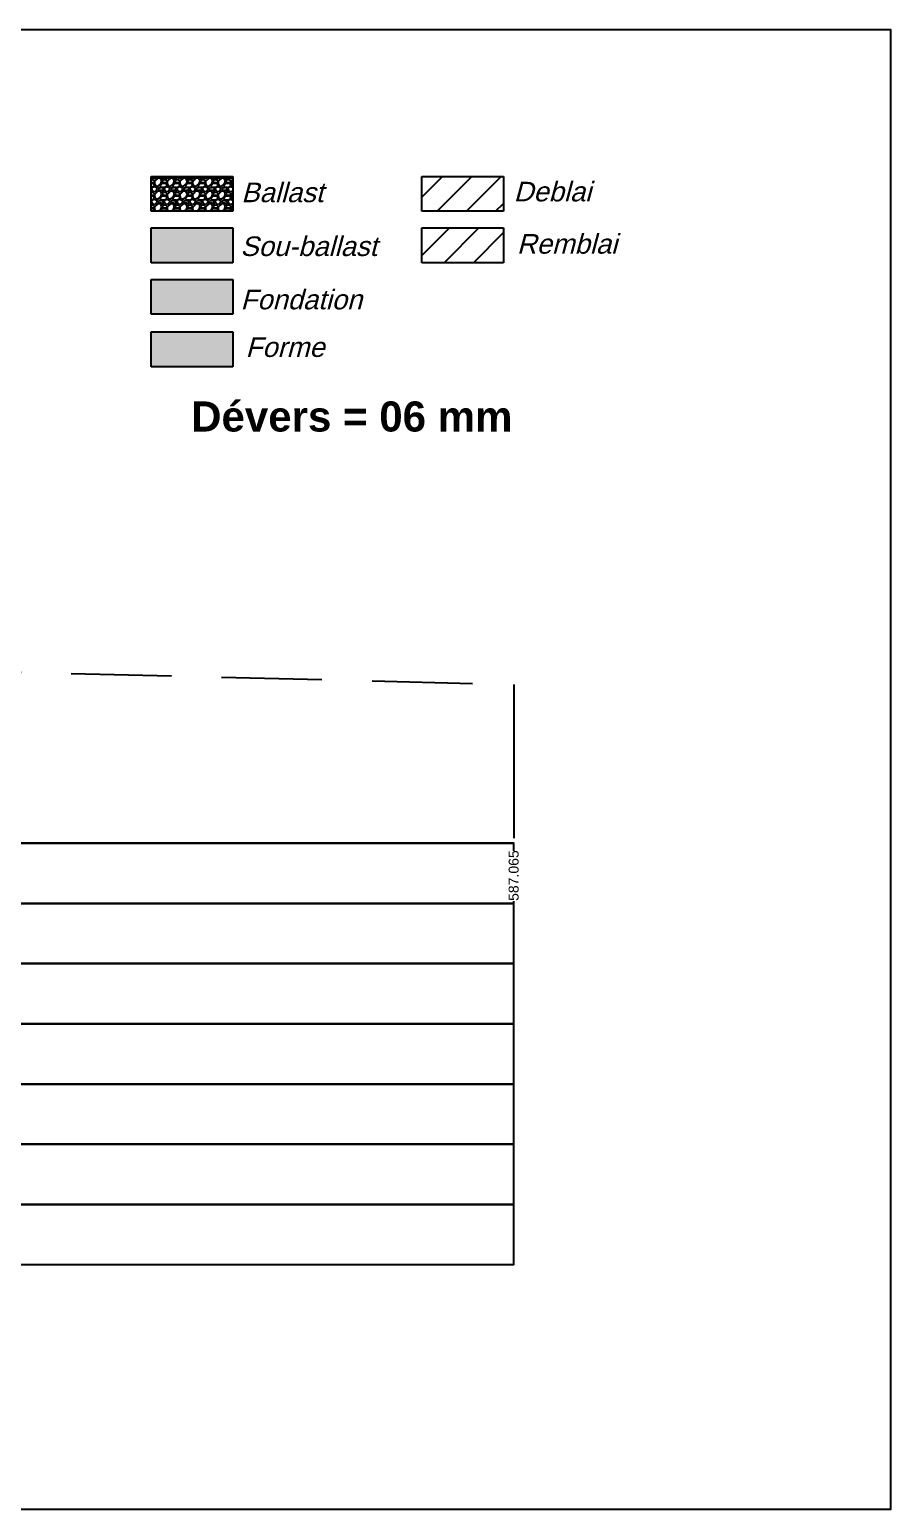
# Model space of a CAD drawing. Header units: millimetres. Extents: x 2762 to 3076, y 916 to 3305.
# Drawn here: x 2982.05 to 2999.21, y 1267.4 to 1296.9 of the extents above; entities that cross this region are included whole.
import ezdxf

# ---------------------------------------------------------------- set-up
doc = ezdxf.new("R2010")
doc.units = ezdxf.units.MM
doc.header["$LTSCALE"] = 2
doc.linetypes.add('CACHE', pattern=[9.525, 6.35, -3.175])
doc.linetypes.add('DASHED', pattern=[0.75, 0.5, -0.25])
doc.layers.add('C-ANNO-TABL-TEXT', color=150, linetype='Continuous')
doc.styles.add('ARIAL', font='arial.ttf')
doc.styles.add('C3D_Profil_Travers', font='romans.shx')
doc.styles.get("Standard").update_dxf_attribs({"font": 'arial.ttf'})

msp = doc.modelspace()

# ---------------------------------------------------------------- hatches: boundary and pattern name
h = msp.add_hatch(color=11)
h.dxf.hatch_style = 1
h.paths.add_polyline_path([(2986.106, 1292.949), (2984.48, 1292.949), (2984.48, 1292.257), (2986.106, 1292.257)])
h = msp.add_hatch(color=30)
h.dxf.hatch_style = 1
h.paths.add_polyline_path([(2986.106, 1291.922), (2984.48, 1291.922), (2984.48, 1291.23), (2986.106, 1291.23)])
h = msp.add_hatch(color=83)
h.dxf.hatch_style = 1
h.paths.add_polyline_path([(2986.106, 1290.876), (2984.48, 1290.876), (2984.48, 1290.184), (2986.106, 1290.184)])

# ---------------------------------------------------------------- linework, layer by layer
for p, q in [((2984.48, 1293.977), (2986.106, 1293.977)), ((2984.48, 1293.285), (2984.48, 1293.977)), ((2986.106, 1293.977), (2986.106, 1293.285)), ((2989.873, 1293.977), (2991.499, 1293.977)), ((2989.873, 1293.285), (2989.873, 1293.977)), ((2991.499, 1293.977), (2991.499, 1293.285)), ((2986.106, 1293.285), (2984.48, 1293.285)), ((2991.499, 1293.285), (2989.873, 1293.285)), ((2984.48, 1292.949), (2986.106, 1292.949)), ((2984.48, 1292.257), (2984.48, 1292.949)), ((2986.106, 1292.949), (2986.106, 1292.257)), ((2989.873, 1292.949), (2991.499, 1292.949)), ((2989.873, 1292.257), (2989.873, 1292.949)), ((2991.499, 1292.949), (2991.499, 1292.257)), ((2986.106, 1292.257), (2984.48, 1292.257)), ((2991.499, 1292.257), (2989.873, 1292.257)), ((2984.48, 1291.922), (2986.106, 1291.922)), ((2984.48, 1291.23), (2984.48, 1291.922)), ((2986.106, 1291.922), (2986.106, 1291.23)), ((2986.106, 1291.23), (2984.48, 1291.23)), ((2984.48, 1290.876), (2986.106, 1290.876)), ((2984.48, 1290.184), (2984.48, 1290.876)), ((2986.106, 1290.876), (2986.106, 1290.184)), ((2986.106, 1290.184), (2984.48, 1290.184))]:
    msp.add_line(p, q)
at = {"linetype": 'Continuous'}
for p, q in [((2984.483, 1293.931), (2984.48, 1293.932)), ((2984.48, 1293.928), (2984.483, 1293.93)), ((2984.52, 1293.902), (2984.48, 1293.908)), ((2984.486, 1293.977), (2984.499, 1293.946)), ((2984.498, 1293.946), (2984.541, 1293.933)), ((2984.543, 1293.886), (2984.522, 1293.904)), ((2984.541, 1293.933), (2984.585, 1293.946)), ((2984.544, 1293.887), (2984.542, 1293.834)), ((2984.542, 1293.87), (2984.542, 1293.885)), ((2984.609, 1293.934), (2984.55, 1293.88)), ((2984.585, 1293.946), (2984.596, 1293.977)), ((2984.662, 1293.933), (2984.601, 1293.939)), ((2984.642, 1293.951), (2984.618, 1293.977)), ((2984.685, 1293.957), (2984.627, 1293.952)), ((2984.689, 1293.889), (2984.661, 1293.935)), ((2984.671, 1293.826), (2984.691, 1293.89)), ((2984.688, 1293.933), (2984.698, 1293.908)), ((2984.707, 1293.941), (2984.689, 1293.934)), ((2984.699, 1293.908), (2984.737, 1293.93)), ((2984.724, 1293.91), (2984.699, 1293.885)), ((2984.699, 1293.885), (2984.719, 1293.854)), ((2984.719, 1293.977), (2984.701, 1293.957)), ((2984.737, 1293.931), (2984.706, 1293.941)), ((2984.774, 1293.902), (2984.724, 1293.909)), ((2984.74, 1293.977), (2984.753, 1293.946)), ((2984.752, 1293.946), (2984.795, 1293.933)), ((2984.797, 1293.886), (2984.776, 1293.904)), ((2984.795, 1293.933), (2984.839, 1293.946)), ((2984.798, 1293.887), (2984.796, 1293.834)), ((2984.796, 1293.87), (2984.796, 1293.885)), ((2984.863, 1293.934), (2984.804, 1293.88)), ((2984.839, 1293.946), (2984.85, 1293.977)), ((2984.916, 1293.933), (2984.855, 1293.939)), ((2984.896, 1293.951), (2984.872, 1293.977)), ((2984.939, 1293.957), (2984.881, 1293.952)), ((2984.943, 1293.889), (2984.915, 1293.935)), ((2984.925, 1293.826), (2984.945, 1293.89)), ((2984.942, 1293.933), (2984.952, 1293.908)), ((2984.961, 1293.941), (2984.943, 1293.934)), ((2984.953, 1293.908), (2984.991, 1293.93)), ((2984.978, 1293.91), (2984.953, 1293.885)), ((2984.953, 1293.885), (2984.973, 1293.854)), ((2984.973, 1293.977), (2984.955, 1293.957)), ((2984.991, 1293.931), (2984.96, 1293.941)), ((2985.028, 1293.902), (2984.978, 1293.909)), ((2984.994, 1293.977), (2985.007, 1293.946)), ((2985.006, 1293.946), (2985.049, 1293.933)), ((2985.051, 1293.886), (2985.03, 1293.904)), ((2985.049, 1293.933), (2985.093, 1293.946)), ((2985.052, 1293.887), (2985.05, 1293.834)), ((2985.05, 1293.87), (2985.05, 1293.885)), ((2985.117, 1293.934), (2985.058, 1293.88)), ((2985.093, 1293.946), (2985.104, 1293.977)), ((2985.17, 1293.933), (2985.109, 1293.939)), ((2985.15, 1293.951), (2985.126, 1293.977)), ((2985.193, 1293.957), (2985.135, 1293.952)), ((2985.197, 1293.889), (2985.169, 1293.935)), ((2985.179, 1293.826), (2985.199, 1293.89)), ((2985.196, 1293.933), (2985.206, 1293.908)), ((2985.215, 1293.941), (2985.197, 1293.934)), ((2985.207, 1293.908), (2985.245, 1293.93)), ((2985.232, 1293.91), (2985.207, 1293.885)), ((2985.207, 1293.885), (2985.227, 1293.854)), ((2985.227, 1293.977), (2985.209, 1293.957)), ((2985.245, 1293.931), (2985.214, 1293.941)), ((2985.282, 1293.902), (2985.232, 1293.909)), ((2985.248, 1293.977), (2985.261, 1293.946)), ((2985.26, 1293.946), (2985.303, 1293.933)), ((2985.305, 1293.886), (2985.284, 1293.904)), ((2985.303, 1293.933), (2985.347, 1293.946)), ((2985.306, 1293.887), (2985.304, 1293.834)), ((2985.304, 1293.87), (2985.304, 1293.885)), ((2985.371, 1293.934), (2985.312, 1293.88)), ((2985.347, 1293.946), (2985.358, 1293.977)), ((2985.424, 1293.933), (2985.363, 1293.939)), ((2985.404, 1293.951), (2985.38, 1293.977)), ((2985.447, 1293.957), (2985.389, 1293.952)), ((2985.451, 1293.889), (2985.423, 1293.935)), ((2985.433, 1293.826), (2985.453, 1293.89)), ((2985.45, 1293.933), (2985.46, 1293.908)), ((2985.469, 1293.941), (2985.451, 1293.934)), ((2985.461, 1293.908), (2985.499, 1293.93)), ((2985.486, 1293.91), (2985.461, 1293.885)), ((2985.461, 1293.885), (2985.481, 1293.854)), ((2985.481, 1293.977), (2985.463, 1293.957)), ((2985.499, 1293.931), (2985.468, 1293.941)), ((2985.536, 1293.902), (2985.486, 1293.909)), ((2985.502, 1293.977), (2985.515, 1293.946)), ((2985.514, 1293.946), (2985.557, 1293.933)), ((2985.559, 1293.886), (2985.538, 1293.904)), ((2985.557, 1293.933), (2985.601, 1293.946)), ((2985.56, 1293.887), (2985.558, 1293.834)), ((2985.558, 1293.87), (2985.558, 1293.885)), ((2985.625, 1293.934), (2985.566, 1293.88)), ((2985.601, 1293.946), (2985.612, 1293.977)), ((2985.678, 1293.933), (2985.617, 1293.939)), ((2985.658, 1293.951), (2985.634, 1293.977)), ((2985.701, 1293.957), (2985.643, 1293.952)), ((2985.705, 1293.889), (2985.677, 1293.935)), ((2985.687, 1293.826), (2985.707, 1293.89)), ((2985.704, 1293.933), (2985.714, 1293.908)), ((2985.723, 1293.941), (2985.705, 1293.934)), ((2985.715, 1293.908), (2985.753, 1293.93)), ((2985.74, 1293.91), (2985.715, 1293.885)), ((2985.715, 1293.885), (2985.735, 1293.854)), ((2985.735, 1293.977), (2985.717, 1293.957)), ((2985.753, 1293.931), (2985.722, 1293.941)), ((2985.79, 1293.902), (2985.74, 1293.909)), ((2985.756, 1293.977), (2985.769, 1293.946)), ((2985.768, 1293.946), (2985.811, 1293.933)), ((2985.813, 1293.886), (2985.792, 1293.904)), ((2985.811, 1293.933), (2985.855, 1293.946)), ((2985.814, 1293.887), (2985.812, 1293.834)), ((2985.812, 1293.87), (2985.812, 1293.885)), ((2985.879, 1293.934), (2985.82, 1293.88)), ((2985.855, 1293.946), (2985.866, 1293.977)), ((2985.932, 1293.933), (2985.871, 1293.939)), ((2985.912, 1293.951), (2985.888, 1293.977)), ((2985.955, 1293.957), (2985.897, 1293.952)), ((2985.959, 1293.889), (2985.931, 1293.935)), ((2985.941, 1293.826), (2985.961, 1293.89)), ((2985.958, 1293.933), (2985.968, 1293.908)), ((2985.977, 1293.941), (2985.959, 1293.934)), ((2985.969, 1293.908), (2986.007, 1293.93)), ((2985.994, 1293.91), (2985.969, 1293.885)), ((2985.969, 1293.885), (2985.989, 1293.854)), ((2985.989, 1293.977), (2985.971, 1293.957)), ((2986.007, 1293.931), (2985.976, 1293.941)), ((2986.044, 1293.902), (2985.994, 1293.909)), ((2986.01, 1293.977), (2986.023, 1293.946)), ((2986.022, 1293.946), (2986.065, 1293.933)), ((2986.067, 1293.886), (2986.046, 1293.904)), ((2986.065, 1293.933), (2986.106, 1293.946)), ((2986.068, 1293.887), (2986.066, 1293.834)), ((2986.066, 1293.87), (2986.066, 1293.885)), ((2986.106, 1293.91), (2986.074, 1293.88)), ((2984.48, 1293.863), (2984.53, 1293.856)), ((2984.48, 1293.842), (2984.506, 1293.842)), ((2984.532, 1293.777), (2984.48, 1293.75)), ((2984.483, 1293.677), (2984.48, 1293.678)), ((2984.48, 1293.674), (2984.483, 1293.676)), ((2984.52, 1293.648), (2984.48, 1293.654)), ((2984.48, 1293.609), (2984.53, 1293.602)), ((2984.48, 1293.588), (2984.506, 1293.588)), ((2984.484, 1293.727), (2984.499, 1293.692)), ((2984.485, 1293.727), (2984.501, 1293.763)), ((2984.498, 1293.692), (2984.541, 1293.679)), ((2984.501, 1293.764), (2984.542, 1293.776)), ((2984.505, 1293.844), (2984.539, 1293.821)), ((2984.505, 1293.59), (2984.539, 1293.567)), ((2984.543, 1293.632), (2984.522, 1293.65)), ((2984.529, 1293.847), (2984.542, 1293.87)), ((2984.539, 1293.819), (2984.529, 1293.783)), ((2984.529, 1293.593), (2984.542, 1293.616)), ((2984.541, 1293.775), (2984.582, 1293.759)), ((2984.541, 1293.679), (2984.585, 1293.692)), ((2984.542, 1293.834), (2984.562, 1293.786)), ((2984.544, 1293.633), (2984.542, 1293.58)), ((2984.542, 1293.616), (2984.542, 1293.631)), ((2984.542, 1293.58), (2984.562, 1293.532)), ((2984.609, 1293.68), (2984.55, 1293.626)), ((2984.562, 1293.783), (2984.615, 1293.781)), ((2984.581, 1293.761), (2984.596, 1293.728)), ((2984.585, 1293.692), (2984.598, 1293.727)), ((2984.662, 1293.679), (2984.601, 1293.685)), ((2984.642, 1293.697), (2984.614, 1293.727)), ((2984.615, 1293.783), (2984.671, 1293.827)), ((2984.615, 1293.727), (2984.623, 1293.748)), ((2984.671, 1293.747), (2984.623, 1293.742)), ((2984.685, 1293.703), (2984.627, 1293.698)), ((2984.649, 1293.791), (2984.694, 1293.842)), ((2984.649, 1293.537), (2984.694, 1293.588)), ((2984.668, 1293.761), (2984.65, 1293.792)), ((2984.689, 1293.635), (2984.661, 1293.681)), ((2984.73, 1293.757), (2984.666, 1293.762)), ((2984.722, 1293.74), (2984.671, 1293.753)), ((2984.671, 1293.572), (2984.691, 1293.636)), ((2984.688, 1293.679), (2984.698, 1293.654)), ((2984.707, 1293.687), (2984.689, 1293.68)), ((2984.694, 1293.842), (2984.76, 1293.842)), ((2984.694, 1293.588), (2984.76, 1293.588)), ((2984.699, 1293.654), (2984.737, 1293.676)), ((2984.724, 1293.656), (2984.699, 1293.631)), ((2984.699, 1293.631), (2984.719, 1293.6)), ((2984.724, 1293.728), (2984.701, 1293.703)), ((2984.737, 1293.677), (2984.706, 1293.687)), ((2984.72, 1293.864), (2984.784, 1293.856)), ((2984.72, 1293.61), (2984.784, 1293.602)), ((2984.724, 1293.727), (2984.722, 1293.74)), ((2984.774, 1293.648), (2984.724, 1293.655)), ((2984.786, 1293.777), (2984.733, 1293.749)), ((2984.738, 1293.727), (2984.753, 1293.692)), ((2984.739, 1293.727), (2984.755, 1293.763)), ((2984.752, 1293.692), (2984.795, 1293.679)), ((2984.755, 1293.764), (2984.796, 1293.776)), ((2984.759, 1293.844), (2984.793, 1293.821)), ((2984.759, 1293.59), (2984.793, 1293.567)), ((2984.797, 1293.632), (2984.776, 1293.65)), ((2984.783, 1293.847), (2984.796, 1293.87)), ((2984.793, 1293.819), (2984.783, 1293.783)), ((2984.783, 1293.593), (2984.796, 1293.616)), ((2984.795, 1293.775), (2984.836, 1293.759)), ((2984.795, 1293.679), (2984.839, 1293.692)), ((2984.796, 1293.834), (2984.816, 1293.786)), ((2984.798, 1293.633), (2984.796, 1293.58)), ((2984.796, 1293.616), (2984.796, 1293.631)), ((2984.796, 1293.58), (2984.816, 1293.532)), ((2984.863, 1293.68), (2984.804, 1293.626)), ((2984.816, 1293.783), (2984.869, 1293.781)), ((2984.835, 1293.761), (2984.85, 1293.728)), ((2984.839, 1293.692), (2984.852, 1293.727)), ((2984.916, 1293.679), (2984.855, 1293.685)), ((2984.896, 1293.697), (2984.868, 1293.727)), ((2984.869, 1293.783), (2984.925, 1293.827)), ((2984.869, 1293.727), (2984.877, 1293.748)), ((2984.925, 1293.747), (2984.877, 1293.742)), ((2984.939, 1293.703), (2984.881, 1293.698)), ((2984.903, 1293.791), (2984.948, 1293.842)), ((2984.903, 1293.537), (2984.948, 1293.588)), ((2984.922, 1293.761), (2984.904, 1293.792)), ((2984.943, 1293.635), (2984.915, 1293.681)), ((2984.984, 1293.757), (2984.92, 1293.762)), ((2984.976, 1293.74), (2984.925, 1293.753)), ((2984.925, 1293.572), (2984.945, 1293.636)), ((2984.942, 1293.679), (2984.952, 1293.654)), ((2984.961, 1293.687), (2984.943, 1293.68)), ((2984.948, 1293.842), (2985.014, 1293.842)), ((2984.948, 1293.588), (2985.014, 1293.588)), ((2984.953, 1293.654), (2984.991, 1293.676)), ((2984.978, 1293.656), (2984.953, 1293.631)), ((2984.953, 1293.631), (2984.973, 1293.6)), ((2984.978, 1293.728), (2984.955, 1293.703)), ((2984.991, 1293.677), (2984.96, 1293.687)), ((2984.974, 1293.864), (2985.038, 1293.856)), ((2984.974, 1293.61), (2985.038, 1293.602)), ((2984.978, 1293.727), (2984.976, 1293.74)), ((2985.028, 1293.648), (2984.978, 1293.655)), ((2985.04, 1293.777), (2984.987, 1293.749)), ((2984.992, 1293.727), (2985.007, 1293.692)), ((2984.993, 1293.727), (2985.009, 1293.763)), ((2985.006, 1293.692), (2985.049, 1293.679)), ((2985.009, 1293.764), (2985.05, 1293.776)), ((2985.013, 1293.844), (2985.047, 1293.821)), ((2985.013, 1293.59), (2985.047, 1293.567)), ((2985.051, 1293.632), (2985.03, 1293.65)), ((2985.037, 1293.847), (2985.05, 1293.87)), ((2985.047, 1293.819), (2985.037, 1293.783)), ((2985.037, 1293.593), (2985.05, 1293.616)), ((2985.049, 1293.775), (2985.09, 1293.759)), ((2985.049, 1293.679), (2985.093, 1293.692)), ((2985.05, 1293.834), (2985.07, 1293.786)), ((2985.052, 1293.633), (2985.05, 1293.58)), ((2985.05, 1293.616), (2985.05, 1293.631)), ((2985.05, 1293.58), (2985.07, 1293.532)), ((2985.117, 1293.68), (2985.058, 1293.626)), ((2985.07, 1293.783), (2985.123, 1293.781)), ((2985.089, 1293.761), (2985.104, 1293.728)), ((2985.093, 1293.692), (2985.106, 1293.727)), ((2985.17, 1293.679), (2985.109, 1293.685)), ((2985.15, 1293.697), (2985.122, 1293.727)), ((2985.123, 1293.783), (2985.179, 1293.827)), ((2985.123, 1293.727), (2985.131, 1293.748)), ((2985.179, 1293.747), (2985.131, 1293.742)), ((2985.193, 1293.703), (2985.135, 1293.698)), ((2985.157, 1293.791), (2985.202, 1293.842)), ((2985.157, 1293.537), (2985.202, 1293.588)), ((2985.176, 1293.761), (2985.158, 1293.792)), ((2985.197, 1293.635), (2985.169, 1293.681)), ((2985.238, 1293.757), (2985.174, 1293.762)), ((2985.23, 1293.74), (2985.179, 1293.753)), ((2985.179, 1293.572), (2985.199, 1293.636)), ((2985.196, 1293.679), (2985.206, 1293.654)), ((2985.215, 1293.687), (2985.197, 1293.68)), ((2985.202, 1293.842), (2985.268, 1293.842)), ((2985.202, 1293.588), (2985.268, 1293.588)), ((2985.207, 1293.654), (2985.245, 1293.676)), ((2985.232, 1293.656), (2985.207, 1293.631)), ((2985.207, 1293.631), (2985.227, 1293.6)), ((2985.232, 1293.728), (2985.209, 1293.703)), ((2985.245, 1293.677), (2985.214, 1293.687)), ((2985.228, 1293.864), (2985.292, 1293.856)), ((2985.228, 1293.61), (2985.292, 1293.602)), ((2985.232, 1293.727), (2985.23, 1293.74)), ((2985.282, 1293.648), (2985.232, 1293.655)), ((2985.294, 1293.777), (2985.241, 1293.749)), ((2985.246, 1293.727), (2985.261, 1293.692)), ((2985.247, 1293.727), (2985.263, 1293.763)), ((2985.26, 1293.692), (2985.303, 1293.679)), ((2985.263, 1293.764), (2985.304, 1293.776)), ((2985.267, 1293.844), (2985.301, 1293.821)), ((2985.267, 1293.59), (2985.301, 1293.567)), ((2985.305, 1293.632), (2985.284, 1293.65)), ((2985.291, 1293.847), (2985.304, 1293.87)), ((2985.301, 1293.819), (2985.291, 1293.783)), ((2985.291, 1293.593), (2985.304, 1293.616)), ((2985.303, 1293.775), (2985.344, 1293.759)), ((2985.303, 1293.679), (2985.347, 1293.692)), ((2985.304, 1293.834), (2985.324, 1293.786)), ((2985.306, 1293.633), (2985.304, 1293.58)), ((2985.304, 1293.616), (2985.304, 1293.631)), ((2985.304, 1293.58), (2985.324, 1293.532)), ((2985.371, 1293.68), (2985.312, 1293.626)), ((2985.324, 1293.783), (2985.377, 1293.781)), ((2985.343, 1293.761), (2985.358, 1293.728)), ((2985.347, 1293.692), (2985.36, 1293.727)), ((2985.424, 1293.679), (2985.363, 1293.685)), ((2985.404, 1293.697), (2985.376, 1293.727)), ((2985.377, 1293.783), (2985.433, 1293.827)), ((2985.377, 1293.727), (2985.385, 1293.748)), ((2985.433, 1293.747), (2985.385, 1293.742)), ((2985.447, 1293.703), (2985.389, 1293.698)), ((2985.411, 1293.791), (2985.456, 1293.842)), ((2985.411, 1293.537), (2985.456, 1293.588)), ((2985.43, 1293.761), (2985.412, 1293.792)), ((2985.451, 1293.635), (2985.423, 1293.681)), ((2985.492, 1293.757), (2985.428, 1293.762)), ((2985.484, 1293.74), (2985.433, 1293.753)), ((2985.433, 1293.572), (2985.453, 1293.636)), ((2985.45, 1293.679), (2985.46, 1293.654)), ((2985.469, 1293.687), (2985.451, 1293.68)), ((2985.456, 1293.842), (2985.522, 1293.842)), ((2985.456, 1293.588), (2985.522, 1293.588)), ((2985.461, 1293.654), (2985.499, 1293.676)), ((2985.486, 1293.656), (2985.461, 1293.631)), ((2985.461, 1293.631), (2985.481, 1293.6)), ((2985.486, 1293.728), (2985.463, 1293.703)), ((2985.499, 1293.677), (2985.468, 1293.687)), ((2985.482, 1293.864), (2985.546, 1293.856)), ((2985.482, 1293.61), (2985.546, 1293.602)), ((2985.486, 1293.727), (2985.484, 1293.74)), ((2985.536, 1293.648), (2985.486, 1293.655)), ((2985.548, 1293.777), (2985.495, 1293.749)), ((2985.5, 1293.727), (2985.515, 1293.692)), ((2985.501, 1293.727), (2985.517, 1293.763)), ((2985.514, 1293.692), (2985.557, 1293.679)), ((2985.517, 1293.764), (2985.558, 1293.776)), ((2985.521, 1293.844), (2985.555, 1293.821)), ((2985.521, 1293.59), (2985.555, 1293.567)), ((2985.559, 1293.632), (2985.538, 1293.65)), ((2985.545, 1293.847), (2985.558, 1293.87)), ((2985.555, 1293.819), (2985.545, 1293.783)), ((2985.545, 1293.593), (2985.558, 1293.616)), ((2985.557, 1293.775), (2985.598, 1293.759)), ((2985.557, 1293.679), (2985.601, 1293.692)), ((2985.558, 1293.834), (2985.578, 1293.786)), ((2985.56, 1293.633), (2985.558, 1293.58)), ((2985.558, 1293.616), (2985.558, 1293.631)), ((2985.558, 1293.58), (2985.578, 1293.532)), ((2985.625, 1293.68), (2985.566, 1293.626)), ((2985.578, 1293.783), (2985.631, 1293.781)), ((2985.597, 1293.761), (2985.612, 1293.728)), ((2985.601, 1293.692), (2985.614, 1293.727)), ((2985.678, 1293.679), (2985.617, 1293.685)), ((2985.658, 1293.697), (2985.63, 1293.727)), ((2985.631, 1293.783), (2985.687, 1293.827)), ((2985.631, 1293.727), (2985.639, 1293.748)), ((2985.687, 1293.747), (2985.639, 1293.742)), ((2985.701, 1293.703), (2985.643, 1293.698)), ((2985.665, 1293.791), (2985.71, 1293.842)), ((2985.665, 1293.537), (2985.71, 1293.588)), ((2985.684, 1293.761), (2985.666, 1293.792)), ((2985.705, 1293.635), (2985.677, 1293.681)), ((2985.746, 1293.757), (2985.682, 1293.762)), ((2985.738, 1293.74), (2985.687, 1293.753)), ((2985.687, 1293.572), (2985.707, 1293.636)), ((2985.704, 1293.679), (2985.714, 1293.654)), ((2985.723, 1293.687), (2985.705, 1293.68)), ((2985.71, 1293.842), (2985.776, 1293.842)), ((2985.71, 1293.588), (2985.776, 1293.588)), ((2985.715, 1293.654), (2985.753, 1293.676)), ((2985.74, 1293.656), (2985.715, 1293.631)), ((2985.715, 1293.631), (2985.735, 1293.6)), ((2985.74, 1293.728), (2985.717, 1293.703)), ((2985.753, 1293.677), (2985.722, 1293.687)), ((2985.736, 1293.864), (2985.8, 1293.856)), ((2985.736, 1293.61), (2985.8, 1293.602)), ((2985.74, 1293.727), (2985.738, 1293.74)), ((2985.79, 1293.648), (2985.74, 1293.655)), ((2985.802, 1293.777), (2985.749, 1293.749)), ((2985.754, 1293.727), (2985.769, 1293.692)), ((2985.755, 1293.727), (2985.771, 1293.763)), ((2985.768, 1293.692), (2985.811, 1293.679)), ((2985.771, 1293.764), (2985.812, 1293.776)), ((2985.775, 1293.844), (2985.809, 1293.821)), ((2985.775, 1293.59), (2985.809, 1293.567)), ((2985.813, 1293.632), (2985.792, 1293.65)), ((2985.799, 1293.847), (2985.812, 1293.87)), ((2985.809, 1293.819), (2985.799, 1293.783)), ((2985.799, 1293.593), (2985.812, 1293.616)), ((2985.811, 1293.775), (2985.852, 1293.759)), ((2985.811, 1293.679), (2985.855, 1293.692)), ((2985.812, 1293.834), (2985.832, 1293.786)), ((2985.814, 1293.633), (2985.812, 1293.58)), ((2985.812, 1293.616), (2985.812, 1293.631)), ((2985.812, 1293.58), (2985.832, 1293.532)), ((2985.879, 1293.68), (2985.82, 1293.626)), ((2985.832, 1293.783), (2985.885, 1293.781)), ((2985.851, 1293.761), (2985.866, 1293.728)), ((2985.855, 1293.692), (2985.868, 1293.727)), ((2985.932, 1293.679), (2985.871, 1293.685)), ((2985.912, 1293.697), (2985.884, 1293.727)), ((2985.885, 1293.783), (2985.941, 1293.827)), ((2985.885, 1293.727), (2985.893, 1293.748)), ((2985.941, 1293.747), (2985.893, 1293.742)), ((2985.955, 1293.703), (2985.897, 1293.698)), ((2985.919, 1293.791), (2985.964, 1293.842)), ((2985.919, 1293.537), (2985.964, 1293.588)), ((2985.938, 1293.761), (2985.92, 1293.792)), ((2985.959, 1293.635), (2985.931, 1293.681)), ((2986, 1293.757), (2985.936, 1293.762)), ((2985.992, 1293.74), (2985.941, 1293.753)), ((2985.941, 1293.572), (2985.961, 1293.636)), ((2985.958, 1293.679), (2985.968, 1293.654)), ((2985.977, 1293.687), (2985.959, 1293.68)), ((2985.964, 1293.842), (2986.03, 1293.842)), ((2985.964, 1293.588), (2986.03, 1293.588)), ((2985.969, 1293.654), (2986.007, 1293.676)), ((2985.994, 1293.656), (2985.969, 1293.631)), ((2985.969, 1293.631), (2985.989, 1293.6)), ((2985.994, 1293.728), (2985.971, 1293.703)), ((2986.007, 1293.677), (2985.976, 1293.687)), ((2985.99, 1293.864), (2986.054, 1293.856)), ((2985.99, 1293.61), (2986.054, 1293.602)), ((2985.994, 1293.727), (2985.992, 1293.74)), ((2986.044, 1293.648), (2985.994, 1293.655)), ((2986.056, 1293.777), (2986.003, 1293.749)), ((2986.008, 1293.727), (2986.023, 1293.692)), ((2986.009, 1293.727), (2986.025, 1293.763)), ((2986.022, 1293.692), (2986.065, 1293.679)), ((2986.025, 1293.764), (2986.066, 1293.776)), ((2986.029, 1293.844), (2986.063, 1293.821)), ((2986.029, 1293.59), (2986.063, 1293.567)), ((2986.067, 1293.632), (2986.046, 1293.65)), ((2986.053, 1293.847), (2986.066, 1293.87)), ((2986.063, 1293.819), (2986.053, 1293.783)), ((2986.053, 1293.593), (2986.066, 1293.616)), ((2986.065, 1293.775), (2986.106, 1293.759)), ((2986.065, 1293.679), (2986.106, 1293.692)), ((2986.066, 1293.834), (2986.086, 1293.786)), ((2986.068, 1293.633), (2986.066, 1293.58)), ((2986.066, 1293.616), (2986.066, 1293.631)), ((2986.066, 1293.58), (2986.086, 1293.532)), ((2986.106, 1293.656), (2986.074, 1293.626)), ((2986.086, 1293.783), (2986.106, 1293.782)), ((2986.105, 1293.761), (2986.106, 1293.758)), ((2984.532, 1293.523), (2984.48, 1293.496)), ((2984.483, 1293.423), (2984.48, 1293.424)), ((2984.48, 1293.42), (2984.483, 1293.422)), ((2984.52, 1293.394), (2984.48, 1293.4)), ((2984.48, 1293.355), (2984.53, 1293.348)), ((2984.48, 1293.334), (2984.506, 1293.334)), ((2984.484, 1293.473), (2984.499, 1293.438)), ((2984.485, 1293.473), (2984.501, 1293.509)), ((2984.498, 1293.438), (2984.541, 1293.425)), ((2984.501, 1293.51), (2984.542, 1293.522)), ((2984.505, 1293.336), (2984.539, 1293.313)), ((2984.543, 1293.378), (2984.522, 1293.396)), ((2984.539, 1293.565), (2984.529, 1293.529)), ((2984.529, 1293.339), (2984.542, 1293.362)), ((2984.539, 1293.311), (2984.531, 1293.285)), ((2984.541, 1293.521), (2984.582, 1293.505)), ((2984.541, 1293.425), (2984.585, 1293.438)), ((2984.544, 1293.379), (2984.542, 1293.326)), ((2984.542, 1293.362), (2984.542, 1293.377)), ((2984.542, 1293.326), (2984.56, 1293.285)), ((2984.609, 1293.426), (2984.55, 1293.372)), ((2984.562, 1293.529), (2984.615, 1293.527)), ((2984.581, 1293.507), (2984.596, 1293.474)), ((2984.585, 1293.438), (2984.598, 1293.473)), ((2984.662, 1293.425), (2984.601, 1293.431)), ((2984.642, 1293.443), (2984.614, 1293.473)), ((2984.615, 1293.529), (2984.671, 1293.573)), ((2984.615, 1293.473), (2984.623, 1293.494)), ((2984.671, 1293.493), (2984.623, 1293.488)), ((2984.685, 1293.449), (2984.627, 1293.444)), ((2984.627, 1293.285), (2984.671, 1293.319)), ((2984.668, 1293.507), (2984.65, 1293.538)), ((2984.65, 1293.285), (2984.694, 1293.334)), ((2984.689, 1293.381), (2984.661, 1293.427)), ((2984.73, 1293.503), (2984.666, 1293.508)), ((2984.722, 1293.486), (2984.671, 1293.499)), ((2984.671, 1293.318), (2984.691, 1293.382)), ((2984.688, 1293.425), (2984.698, 1293.4)), ((2984.707, 1293.433), (2984.689, 1293.426)), ((2984.694, 1293.334), (2984.76, 1293.334)), ((2984.699, 1293.4), (2984.737, 1293.422)), ((2984.724, 1293.402), (2984.699, 1293.377)), ((2984.699, 1293.377), (2984.719, 1293.346)), ((2984.724, 1293.474), (2984.701, 1293.449)), ((2984.737, 1293.423), (2984.706, 1293.433)), ((2984.72, 1293.356), (2984.784, 1293.348)), ((2984.724, 1293.473), (2984.722, 1293.486)), ((2984.774, 1293.394), (2984.724, 1293.401)), ((2984.786, 1293.523), (2984.733, 1293.495)), ((2984.738, 1293.473), (2984.753, 1293.438)), ((2984.739, 1293.473), (2984.755, 1293.509)), ((2984.752, 1293.438), (2984.795, 1293.425)), ((2984.755, 1293.51), (2984.796, 1293.522)), ((2984.759, 1293.336), (2984.793, 1293.313)), ((2984.797, 1293.378), (2984.776, 1293.396)), ((2984.793, 1293.565), (2984.783, 1293.529)), ((2984.783, 1293.339), (2984.796, 1293.362)), ((2984.793, 1293.311), (2984.785, 1293.285)), ((2984.795, 1293.521), (2984.836, 1293.505)), ((2984.795, 1293.425), (2984.839, 1293.438)), ((2984.798, 1293.379), (2984.796, 1293.326)), ((2984.796, 1293.362), (2984.796, 1293.377)), ((2984.796, 1293.326), (2984.814, 1293.285)), ((2984.863, 1293.426), (2984.804, 1293.372)), ((2984.816, 1293.529), (2984.869, 1293.527)), ((2984.835, 1293.507), (2984.85, 1293.474)), ((2984.839, 1293.438), (2984.852, 1293.473)), ((2984.916, 1293.425), (2984.855, 1293.431)), ((2984.896, 1293.443), (2984.868, 1293.473)), ((2984.869, 1293.529), (2984.925, 1293.573)), ((2984.869, 1293.473), (2984.877, 1293.494)), ((2984.925, 1293.493), (2984.877, 1293.488)), ((2984.939, 1293.449), (2984.881, 1293.444)), ((2984.881, 1293.285), (2984.925, 1293.319)), ((2984.922, 1293.507), (2984.904, 1293.538)), ((2984.904, 1293.285), (2984.948, 1293.334)), ((2984.943, 1293.381), (2984.915, 1293.427)), ((2984.984, 1293.503), (2984.92, 1293.508)), ((2984.976, 1293.486), (2984.925, 1293.499)), ((2984.925, 1293.318), (2984.945, 1293.382)), ((2984.942, 1293.425), (2984.952, 1293.4)), ((2984.961, 1293.433), (2984.943, 1293.426)), ((2984.948, 1293.334), (2985.014, 1293.334)), ((2984.953, 1293.4), (2984.991, 1293.422)), ((2984.978, 1293.402), (2984.953, 1293.377)), ((2984.953, 1293.377), (2984.973, 1293.346)), ((2984.978, 1293.474), (2984.955, 1293.449)), ((2984.991, 1293.423), (2984.96, 1293.433)), ((2984.974, 1293.356), (2985.038, 1293.348)), ((2984.978, 1293.473), (2984.976, 1293.486)), ((2985.028, 1293.394), (2984.978, 1293.401)), ((2985.04, 1293.523), (2984.987, 1293.495)), ((2984.992, 1293.473), (2985.007, 1293.438)), ((2984.993, 1293.473), (2985.009, 1293.509)), ((2985.006, 1293.438), (2985.049, 1293.425)), ((2985.009, 1293.51), (2985.05, 1293.522)), ((2985.013, 1293.336), (2985.047, 1293.313)), ((2985.051, 1293.378), (2985.03, 1293.396)), ((2985.047, 1293.565), (2985.037, 1293.529)), ((2985.037, 1293.339), (2985.05, 1293.362)), ((2985.047, 1293.311), (2985.039, 1293.285)), ((2985.049, 1293.521), (2985.09, 1293.505)), ((2985.049, 1293.425), (2985.093, 1293.438)), ((2985.052, 1293.379), (2985.05, 1293.326)), ((2985.05, 1293.362), (2985.05, 1293.377)), ((2985.05, 1293.326), (2985.068, 1293.285)), ((2985.117, 1293.426), (2985.058, 1293.372)), ((2985.07, 1293.529), (2985.123, 1293.527)), ((2985.089, 1293.507), (2985.104, 1293.474)), ((2985.093, 1293.438), (2985.106, 1293.473)), ((2985.17, 1293.425), (2985.109, 1293.431)), ((2985.15, 1293.443), (2985.122, 1293.473)), ((2985.123, 1293.529), (2985.179, 1293.573)), ((2985.123, 1293.473), (2985.131, 1293.494)), ((2985.179, 1293.493), (2985.131, 1293.488)), ((2985.193, 1293.449), (2985.135, 1293.444)), ((2985.135, 1293.285), (2985.179, 1293.319)), ((2985.176, 1293.507), (2985.158, 1293.538)), ((2985.158, 1293.285), (2985.202, 1293.334)), ((2985.197, 1293.381), (2985.169, 1293.427)), ((2985.238, 1293.503), (2985.174, 1293.508)), ((2985.23, 1293.486), (2985.179, 1293.499)), ((2985.179, 1293.318), (2985.199, 1293.382)), ((2985.196, 1293.425), (2985.206, 1293.4)), ((2985.215, 1293.433), (2985.197, 1293.426)), ((2985.202, 1293.334), (2985.268, 1293.334)), ((2985.207, 1293.4), (2985.245, 1293.422)), ((2985.232, 1293.402), (2985.207, 1293.377)), ((2985.207, 1293.377), (2985.227, 1293.346)), ((2985.232, 1293.474), (2985.209, 1293.449)), ((2985.245, 1293.423), (2985.214, 1293.433)), ((2985.228, 1293.356), (2985.292, 1293.348)), ((2985.232, 1293.473), (2985.23, 1293.486)), ((2985.282, 1293.394), (2985.232, 1293.401)), ((2985.294, 1293.523), (2985.241, 1293.495)), ((2985.246, 1293.473), (2985.261, 1293.438)), ((2985.247, 1293.473), (2985.263, 1293.509)), ((2985.26, 1293.438), (2985.303, 1293.425)), ((2985.263, 1293.51), (2985.304, 1293.522)), ((2985.267, 1293.336), (2985.301, 1293.313)), ((2985.305, 1293.378), (2985.284, 1293.396)), ((2985.301, 1293.565), (2985.291, 1293.529)), ((2985.291, 1293.339), (2985.304, 1293.362)), ((2985.301, 1293.311), (2985.293, 1293.285)), ((2985.303, 1293.521), (2985.344, 1293.505)), ((2985.303, 1293.425), (2985.347, 1293.438)), ((2985.306, 1293.379), (2985.304, 1293.326)), ((2985.304, 1293.362), (2985.304, 1293.377)), ((2985.304, 1293.326), (2985.322, 1293.285)), ((2985.371, 1293.426), (2985.312, 1293.372)), ((2985.324, 1293.529), (2985.377, 1293.527)), ((2985.343, 1293.507), (2985.358, 1293.474)), ((2985.347, 1293.438), (2985.36, 1293.473)), ((2985.424, 1293.425), (2985.363, 1293.431)), ((2985.404, 1293.443), (2985.376, 1293.473)), ((2985.377, 1293.529), (2985.433, 1293.573)), ((2985.377, 1293.473), (2985.385, 1293.494)), ((2985.433, 1293.493), (2985.385, 1293.488)), ((2985.447, 1293.449), (2985.389, 1293.444)), ((2985.389, 1293.285), (2985.433, 1293.319)), ((2985.43, 1293.507), (2985.412, 1293.538)), ((2985.412, 1293.285), (2985.456, 1293.334)), ((2985.451, 1293.381), (2985.423, 1293.427)), ((2985.492, 1293.503), (2985.428, 1293.508)), ((2985.484, 1293.486), (2985.433, 1293.499)), ((2985.433, 1293.318), (2985.453, 1293.382)), ((2985.45, 1293.425), (2985.46, 1293.4)), ((2985.469, 1293.433), (2985.451, 1293.426)), ((2985.456, 1293.334), (2985.522, 1293.334)), ((2985.461, 1293.4), (2985.499, 1293.422)), ((2985.486, 1293.402), (2985.461, 1293.377)), ((2985.461, 1293.377), (2985.481, 1293.346)), ((2985.486, 1293.474), (2985.463, 1293.449)), ((2985.499, 1293.423), (2985.468, 1293.433)), ((2985.482, 1293.356), (2985.546, 1293.348)), ((2985.486, 1293.473), (2985.484, 1293.486)), ((2985.536, 1293.394), (2985.486, 1293.401)), ((2985.548, 1293.523), (2985.495, 1293.495)), ((2985.5, 1293.473), (2985.515, 1293.438)), ((2985.501, 1293.473), (2985.517, 1293.509)), ((2985.514, 1293.438), (2985.557, 1293.425)), ((2985.517, 1293.51), (2985.558, 1293.522)), ((2985.521, 1293.336), (2985.555, 1293.313)), ((2985.559, 1293.378), (2985.538, 1293.396)), ((2985.555, 1293.565), (2985.545, 1293.529)), ((2985.545, 1293.339), (2985.558, 1293.362)), ((2985.555, 1293.311), (2985.547, 1293.285)), ((2985.557, 1293.521), (2985.598, 1293.505)), ((2985.557, 1293.425), (2985.601, 1293.438)), ((2985.56, 1293.379), (2985.558, 1293.326)), ((2985.558, 1293.362), (2985.558, 1293.377)), ((2985.558, 1293.326), (2985.576, 1293.285)), ((2985.625, 1293.426), (2985.566, 1293.372)), ((2985.578, 1293.529), (2985.631, 1293.527)), ((2985.597, 1293.507), (2985.612, 1293.474)), ((2985.601, 1293.438), (2985.614, 1293.473)), ((2985.678, 1293.425), (2985.617, 1293.431)), ((2985.658, 1293.443), (2985.63, 1293.473)), ((2985.631, 1293.529), (2985.687, 1293.573)), ((2985.631, 1293.473), (2985.639, 1293.494)), ((2985.687, 1293.493), (2985.639, 1293.488)), ((2985.701, 1293.449), (2985.643, 1293.444)), ((2985.643, 1293.285), (2985.687, 1293.319)), ((2985.684, 1293.507), (2985.666, 1293.538)), ((2985.666, 1293.285), (2985.71, 1293.334)), ((2985.705, 1293.381), (2985.677, 1293.427)), ((2985.746, 1293.503), (2985.682, 1293.508)), ((2985.738, 1293.486), (2985.687, 1293.499)), ((2985.687, 1293.318), (2985.707, 1293.382)), ((2985.704, 1293.425), (2985.714, 1293.4)), ((2985.723, 1293.433), (2985.705, 1293.426)), ((2985.71, 1293.334), (2985.776, 1293.334)), ((2985.715, 1293.4), (2985.753, 1293.422)), ((2985.74, 1293.402), (2985.715, 1293.377)), ((2985.715, 1293.377), (2985.735, 1293.346)), ((2985.74, 1293.474), (2985.717, 1293.449)), ((2985.753, 1293.423), (2985.722, 1293.433)), ((2985.736, 1293.356), (2985.8, 1293.348)), ((2985.74, 1293.473), (2985.738, 1293.486)), ((2985.79, 1293.394), (2985.74, 1293.401)), ((2985.802, 1293.523), (2985.749, 1293.495)), ((2985.754, 1293.473), (2985.769, 1293.438)), ((2985.755, 1293.473), (2985.771, 1293.509)), ((2985.768, 1293.438), (2985.811, 1293.425)), ((2985.771, 1293.51), (2985.812, 1293.522)), ((2985.775, 1293.336), (2985.809, 1293.313)), ((2985.813, 1293.378), (2985.792, 1293.396)), ((2985.809, 1293.565), (2985.799, 1293.529)), ((2985.799, 1293.339), (2985.812, 1293.362)), ((2985.809, 1293.311), (2985.801, 1293.285)), ((2985.811, 1293.521), (2985.852, 1293.505)), ((2985.811, 1293.425), (2985.855, 1293.438)), ((2985.814, 1293.379), (2985.812, 1293.326)), ((2985.812, 1293.362), (2985.812, 1293.377)), ((2985.812, 1293.326), (2985.83, 1293.285)), ((2985.879, 1293.426), (2985.82, 1293.372)), ((2985.832, 1293.529), (2985.885, 1293.527)), ((2985.851, 1293.507), (2985.866, 1293.474)), ((2985.855, 1293.438), (2985.868, 1293.473)), ((2985.932, 1293.425), (2985.871, 1293.431)), ((2985.912, 1293.443), (2985.884, 1293.473)), ((2985.885, 1293.529), (2985.941, 1293.573)), ((2985.885, 1293.473), (2985.893, 1293.494)), ((2985.941, 1293.493), (2985.893, 1293.488)), ((2985.955, 1293.449), (2985.897, 1293.444)), ((2985.897, 1293.285), (2985.941, 1293.319)), ((2985.938, 1293.507), (2985.92, 1293.538)), ((2985.92, 1293.285), (2985.964, 1293.334)), ((2985.959, 1293.381), (2985.931, 1293.427)), ((2986, 1293.503), (2985.936, 1293.508)), ((2985.992, 1293.486), (2985.941, 1293.499)), ((2985.941, 1293.318), (2985.961, 1293.382)), ((2985.958, 1293.425), (2985.968, 1293.4)), ((2985.977, 1293.433), (2985.959, 1293.426)), ((2985.964, 1293.334), (2986.03, 1293.334)), ((2985.969, 1293.4), (2986.007, 1293.422)), ((2985.994, 1293.402), (2985.969, 1293.377)), ((2985.969, 1293.377), (2985.989, 1293.346)), ((2985.994, 1293.474), (2985.971, 1293.449)), ((2986.007, 1293.423), (2985.976, 1293.433)), ((2985.99, 1293.356), (2986.054, 1293.348)), ((2985.994, 1293.473), (2985.992, 1293.486)), ((2986.044, 1293.394), (2985.994, 1293.401)), ((2986.056, 1293.523), (2986.003, 1293.495)), ((2986.008, 1293.473), (2986.023, 1293.438)), ((2986.009, 1293.473), (2986.025, 1293.509)), ((2986.022, 1293.438), (2986.065, 1293.425)), ((2986.025, 1293.51), (2986.066, 1293.522)), ((2986.029, 1293.336), (2986.063, 1293.313)), ((2986.067, 1293.378), (2986.046, 1293.396)), ((2986.063, 1293.565), (2986.053, 1293.529)), ((2986.053, 1293.339), (2986.066, 1293.362)), ((2986.063, 1293.311), (2986.055, 1293.285)), ((2986.065, 1293.521), (2986.106, 1293.505)), ((2986.065, 1293.425), (2986.106, 1293.438)), ((2986.068, 1293.379), (2986.066, 1293.326)), ((2986.066, 1293.362), (2986.066, 1293.377)), ((2986.066, 1293.326), (2986.084, 1293.285)), ((2986.106, 1293.402), (2986.074, 1293.372)), ((2986.086, 1293.529), (2986.106, 1293.528)), ((2986.105, 1293.507), (2986.106, 1293.504))]:
    msp.add_line(p, q, dxfattribs=at)
at = {"color": 1, "linetype": 'Continuous'}
for p, q in [((2989.873, 1293.564), (2990.285, 1293.977)), ((2990.177, 1293.285), (2990.869, 1293.977)), ((2990.761, 1293.285), (2991.452, 1293.977)), ((2991.344, 1293.285), (2991.499, 1293.44))]:
    msp.add_line(p, q, dxfattribs=at)
at = {"color": 3, "linetype": 'Continuous'}
for p, q in [((2989.873, 1292.397), (2990.425, 1292.949)), ((2990.317, 1292.257), (2991.009, 1292.949)), ((2990.901, 1292.257), (2991.499, 1292.856)), ((2991.484, 1292.257), (2991.499, 1292.273))]:
    msp.add_line(p, q, dxfattribs=at)
at = {"color": 105, "linetype": 'DASHED', "lineweight": -3, "ltscale": 2}
msp.add_line((2976.885, 1284.221), (2991.705, 1283.849), dxfattribs=at)
at = {"color": 98, "linetype": 'CACHE', "lineweight": -3}
msp.add_line((2991.705, 1283.849), (2991.705, 1280.784), dxfattribs=at)
at = {"color": 7, "linetype": 'Continuous', "lineweight": -3}
msp.add_line((2957.704, 1280.684), (2991.706, 1280.684), dxfattribs=at)
for points in [[(2957.704, 1279.484), (2991.706, 1279.484), (2991.706, 1280.684), (2957.704, 1280.684)], [(2957.704, 1278.284), (2991.706, 1278.284), (2991.706, 1279.484), (2957.704, 1279.484)], [(2957.704, 1277.084), (2991.706, 1277.084), (2991.706, 1278.284), (2957.704, 1278.284)], [(2957.704, 1275.884), (2991.706, 1275.884), (2991.706, 1277.084), (2957.704, 1277.084)], [(2957.704, 1274.684), (2991.706, 1274.684), (2991.706, 1275.884), (2957.704, 1275.884)], [(2957.704, 1273.484), (2991.706, 1273.484), (2991.706, 1274.684), (2957.704, 1274.684)], [(2957.704, 1272.284), (2991.706, 1272.284), (2991.706, 1273.484), (2957.704, 1273.484)]]:
    msp.add_3dface(points, dxfattribs=at)

# ---------------------------------------------------------------- texts
at = {"insert": (2985.274, 1289.491), "char_height": 0.6, "attachment_point": 1}
msp.add_mtext_dynamic_manual_height_columns('{\\fArial|b1|i0|c0|p34;Dévers = 06 mm}', width=8.82587, gutter_width=1.25, heights=[0], dxfattribs=at)
at = {"layer": 'C-ANNO-TABL-TEXT', "color": 7, "style": 'ARIAL', "oblique": 15}
for s, p in [('Ballast', (2986.274, 1293.463)), ('Deblai', (2991.704, 1293.479)), ('Sou-ballast', (2986.254, 1292.39)), ('Remblai', (2991.768, 1292.437)), ('Fondation', (2986.259, 1291.327)), ('Forme', (2986.359, 1290.378))]:
    msp.add_text(s, height=0.39, dxfattribs=at).set_placement(p)

# ---------------------------------------------------------------- next in the draw order: texts
at = {"color": 7, "linetype": 'Continuous', "lineweight": -3, "insert": (2991.705, 1279.534), "char_height": 0.2, "width": 0.99705, "attachment_point": 4, "rotation": 90, "style": 'C3D_Profil_Travers', "bg_fill": 3, "box_fill_scale": 1.000375, "bg_fill_color": 256, "bg_fill_true_color": 13158600, "bg_fill_transparency": 0}
msp.add_mtext('{\\fArial|b0|i0|c0|p34;587.065}', dxfattribs=at)

# ---------------------------------------------------------------- next in the draw order: linework, layer by layer
msp.add_lwpolyline([(2950.215, 1296.904), (2999.215, 1296.904), (2999.215, 1267.404), (2950.215, 1267.404)], close=True)

doc.saveas('drawing.dxf')
